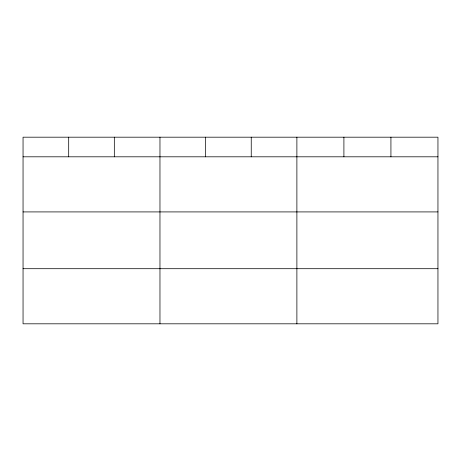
<?xml version="1.0" encoding="UTF-8"?>
<svg xmlns="http://www.w3.org/2000/svg" width="461" height="461" viewBox="0 0 461 461"><rect width="100%" height="100%" fill="white"/><g stroke="black" fill="none" stroke-linecap="round" stroke-linejoin="round"><path stroke-width="0.69" d="M437.95 211.916L437.95 137.188L23.05 137.188L23.05 323.812L437.95 323.812L437.95 211.916L23.05 211.916M23.05 156.809L437.95 156.809M23.05 268.7L437.95 268.7M390.928 137.188L390.928 156.809M343.906 137.188L343.906 156.809M296.884 137.188L296.884 323.812M251.245 137.188L251.245 156.809M205.606 137.188L205.606 156.809M159.967 137.188L159.967 323.812M114.328 137.188L114.328 156.809M68.689 137.188L68.689 156.809"/></g></svg>
